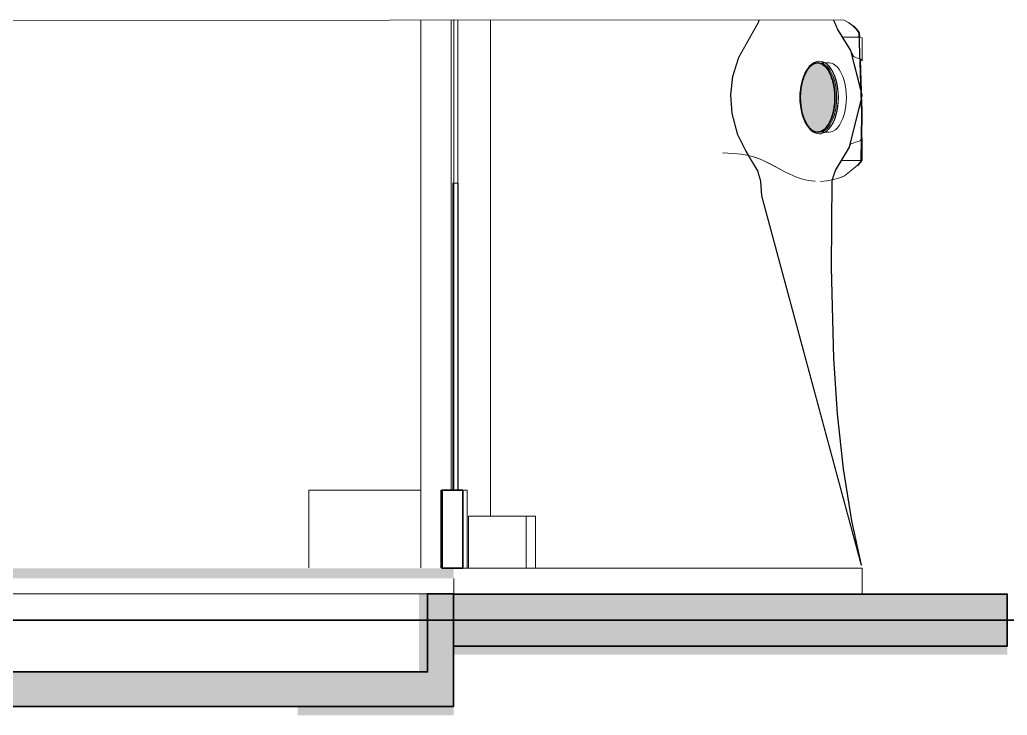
# Model space of a CAD drawing. Header units: millimetres. Extents: x 0 to 153524, y 0 to 59400.
# Drawn here: x 14593 to 20300, y 23450 to 27469 of the extents above; entities that cross this region are included whole.
import ezdxf

# ---------------------------------------------------------------- set-up
doc = ezdxf.new("R2010")
doc.units = ezdxf.units.MM
for name, color, linetype, lineweight in [('01_切断（構造・壁）', 7, 'Continuous', 35), ('03_切断（ガラス）', 5, 'Continuous', 13), ('05_断熱（仮）', 2, 'Continuous', 9), ('10_見えがかり', 7, 'Continuous', 13), ('11_見えがかり（家具）', 8, 'Continuous', 9), ('12_見えがかり（ガラス）', 5, 'Continuous', 9)]:
    doc.layers.add(name, color=color, linetype=linetype, lineweight=lineweight)

msp = doc.modelspace()

# ---------------------------------------------------------------- hatches: boundary and pattern name
at = {"layer": '01_切断（構造・壁）'}
for color, points in [(7, [(19303.2, 27044.1), (19303.3, 27039.1), (19303.9, 27020), (19303.8, 27015), (19303.2, 26995.9), (19302.7, 26990.8), (19300.9, 26971.2), (19300.1, 26966), (19296.9, 26946.4), (19295.7, 26941.4), (19291.2, 26922.2), (19289.6, 26917.4), (19283.7, 26899.4), (19281.8, 26895), (19274.6, 26878.6), (19272.5, 26874.8), (19264.2, 26860.5), (19261.9, 26857.4), (19252.8, 26845.5), (19250.3, 26843.2), (19240.7, 26834), (19238.2, 26832.4), (19228.3, 26826), (19225.8, 26825.1), (19216, 26821.5), (19213.5, 26821.2), (19203.9, 26820), (19201.4, 26820.3), (19191.9, 26821.5), (19189.3, 26822.4), (19179.5, 26826), (19176.9, 26827.7), (19167.1, 26834), (19164.6, 26836.4), (19155, 26845.5), (19152.6, 26848.6), (19143.6, 26860.5), (19141.4, 26864.2), (19133.2, 26878.6), (19131.3, 26882.9), (19124.2, 26899.4), (19122.6, 26904.1), (19116.7, 26922.2), (19115.5, 26927.2), (19110.9, 26946.4), (19110.1, 26951.5), (19106.9, 26971.2), (19106.5, 26976.3), (19104.6, 26995.9), (19104.5, 27000.9), (19103.9, 27020), (19104.1, 27025), (19104.6, 27044.1), (19105.1, 27049.2), (19106.9, 27068.8), (19107.8, 27074), (19110.9, 27093.6), (19112.1, 27098.6), (19116.7, 27117.8), (19118.2, 27122.5), (19124.2, 27140.6), (19126, 27145), (19133.2, 27161.4), (19135.4, 27165.2), (19143.6, 27179.5), (19146, 27182.6), (19155, 27194.5), (19157.5, 27196.8), (19167.1, 27206), (19169.7, 27207.6), (19179.5, 27214), (19182.1, 27214.9), (19191.9, 27218.5), (19194.4, 27218.8), (19203.9, 27220), (19206.4, 27219.7), (19216, 27218.5), (19218.5, 27217.6), (19228.3, 27214), (19230.9, 27212.3), (19240.7, 27206), (19243.2, 27203.6), (19252.8, 27194.5), (19255.2, 27191.4), (19264.2, 27179.5), (19266.4, 27175.8), (19274.6, 27161.4), (19276.5, 27157.1), (19283.7, 27140.6), (19285.2, 27135.9), (19291.2, 27117.8), (19292.3, 27112.8), (19296.9, 27093.6), (19297.7, 27088.5), (19300.9, 27068.8), (19301.4, 27063.7)]), (7, [(17099.9, 24242), (17099.9, 24300), (8800.4, 24300), (8800.4, 24242)]), (8, [(17099.9, 23500), (16949.9, 23500), (8950.4, 23500), (8800.4, 23500), (8800.4, 23700), (8800.4, 24152), (8950.4, 24152), (8950.4, 23700), (16949.9, 23700), (16949.9, 24152), (17099.9, 24152), (17099.9, 23700)]), (7, [(20299.7, 24148.3), (20299.7, 23850), (18722.8, 23850), (17101.1, 23850), (17100.2, 23850), (17099.9, 23850), (17099.9, 24002.6), (17099.9, 24150), (17100.2, 24150), (17101.1, 24150), (18722.8, 24150), (20299.7, 24150), (20299.7, 24148.3)])]:
    msp.add_hatch(color=color, dxfattribs=at).paths.add_polyline_path(points)
at = {"layer": '05_断熱（仮）', "true_color": 0xf3d98b}
for points in [[(16899.9, 24152), (16949.9, 24152), (16949.9, 23700), (16899.9, 23700)], [(20299.7, 23800), (18722.8, 23800), (17101.1, 23800), (17100.2, 23800), (17099.9, 23800), (17099.9, 23849), (20299.7, 23849)], [(16199.9, 23500), (17099.9, 23500), (17099.9, 23450), (16199.9, 23450)]]:
    msp.add_hatch(color=8, dxfattribs=at).paths.add_polyline_path(points)

# ---------------------------------------------------------------- linework, layer by layer
at = {"layer": '01_切断（構造・壁）'}
for points in [[(19303.2, 27044.1), (19303.3, 27039.1), (19303.9, 27020), (19303.8, 27015), (19303.2, 26995.9), (19302.7, 26990.8), (19300.9, 26971.2), (19300.1, 26966), (19296.9, 26946.4), (19295.7, 26941.4), (19291.2, 26922.2), (19289.6, 26917.4), (19283.7, 26899.4), (19281.8, 26895), (19274.6, 26878.6), (19272.5, 26874.8), (19264.2, 26860.5), (19261.9, 26857.4), (19252.8, 26845.5), (19250.3, 26843.2), (19240.7, 26834), (19238.2, 26832.4), (19228.3, 26826), (19225.8, 26825.1), (19216, 26821.5), (19213.5, 26821.2), (19203.9, 26820), (19201.4, 26820.3), (19191.9, 26821.5), (19189.3, 26822.4), (19179.5, 26826), (19176.9, 26827.7), (19167.1, 26834), (19164.6, 26836.4), (19155, 26845.5), (19152.6, 26848.6), (19143.6, 26860.5), (19141.4, 26864.2), (19133.2, 26878.6), (19131.3, 26882.9), (19124.2, 26899.4), (19122.6, 26904.1), (19116.7, 26922.2), (19115.5, 26927.2), (19110.9, 26946.4), (19110.1, 26951.5), (19106.9, 26971.2), (19106.5, 26976.3), (19104.6, 26995.9), (19104.5, 27000.9), (19103.9, 27020), (19104.1, 27025), (19104.6, 27044.1), (19105.1, 27049.2), (19106.9, 27068.8), (19107.8, 27074), (19110.9, 27093.6), (19112.1, 27098.6), (19116.7, 27117.8), (19118.2, 27122.5), (19124.2, 27140.6), (19126, 27145), (19133.2, 27161.4), (19135.4, 27165.2), (19143.6, 27179.5), (19146, 27182.6), (19155, 27194.5), (19157.5, 27196.8), (19167.1, 27206), (19169.7, 27207.6), (19179.5, 27214), (19182.1, 27214.9), (19191.9, 27218.5), (19194.4, 27218.8), (19203.9, 27220), (19206.4, 27219.7), (19216, 27218.5), (19218.5, 27217.6), (19228.3, 27214), (19230.9, 27212.3), (19240.7, 27206), (19243.2, 27203.6), (19252.8, 27194.5), (19255.2, 27191.4), (19264.2, 27179.5), (19266.4, 27175.8), (19274.6, 27161.4), (19276.5, 27157.1), (19283.7, 27140.6), (19285.2, 27135.9), (19291.2, 27117.8), (19292.3, 27112.8), (19296.9, 27093.6), (19297.7, 27088.5), (19300.9, 27068.8), (19301.4, 27063.7), (19303.2, 27044.1)], [(17057.7, 24750), (17153.6, 24750), (17153.6, 24390.7), (17153.6, 24300), (17129.4, 24300), (17033.5, 24300), (17033.5, 24390.4), (17033.5, 24750), (17057.7, 24750)], [(17099.9, 23500), (16949.9, 23500), (8950.4, 23500), (8800.4, 23500), (8800.4, 23700), (8800.4, 24152), (8950.4, 24152), (8950.4, 23700), (16949.9, 23700), (16949.9, 24152), (17099.9, 24152), (17099.9, 23700), (17099.9, 23500)], [(20299.7, 24148.3), (20299.7, 23850), (18722.8, 23850), (17101.1, 23850), (17100.2, 23850), (17099.9, 23850), (17099.9, 24002.6), (17099.9, 24150), (17100.2, 24150), (17101.1, 24150), (18722.8, 24150), (20299.7, 24150), (20299.7, 24148.3), (20299.7, 24148.3)], [(3000, 24000), (38300, 24000)]]:
    msp.add_lwpolyline(points, dxfattribs=at)
at = {"layer": '03_切断（ガラス）'}
msp.add_lwpolyline([(17102.5, 24750), (17102.5, 27470)], dxfattribs=at)
at = {"layer": '10_見えがかり'}
for points in [[(8853.6, 27460.9), (19353.6, 27469), (19354.6, 27469), (19386.1, 27451.1), (19408.5, 27433.8), (19427.8, 27414.6), (19444, 27394), (19459.1, 26927.8), (19455.2, 26651.1), (19432.9, 26627.5), (19398.3, 26597.6), (19359.6, 26568.2), (19337.6, 26557.6), (19298, 26545.6), (19258.2, 26538), (19221.1, 26535.2), (19220.2, 26535.2), (19257.2, 26538), (19297, 26545.6), (19336.6, 26557.6), (19358.6, 26568.2), (19397.4, 26597.6), (19431.9, 26627.5), (19454.2, 26651.1), (19458.1, 26927.8), (19443, 27394), (19426.8, 27414.6), (19407.5, 27433.8), (19385.1, 27451.1), (19353.6, 27469), (8853.6, 27460.9)], [(16911.4, 24302), (16911.4, 27465.1)], [(17313.3, 27465.4), (17313.3, 24602)], [(18700.7, 27035), (18712.9, 27141.1), (18747.5, 27251.7), (18818.5, 27377.6), (18860.9, 27453.9), (18864.1, 27466.6)], [(18866, 27466.6), (18862.9, 27453.9), (18820.4, 27377.6), (18749.4, 27251.7), (18714.9, 27141.1), (18702.7, 27035), (18709.5, 26928.4), (18742.7, 26805.3), (18790.5, 26709.8), (18804.5, 26686.6)], [(19451.7, 27064.6), (19393.2, 27291.8), (19319.5, 27413.5), (19295.4, 27466.9)], [(19297.4, 27466.9), (19321.5, 27413.5), (19395.2, 27291.8), (19451.4, 27073.4)], [(19410.9, 27434.3), (19411.5, 27433.8), (19430.8, 27414.6), (19446.9, 27394), (19447.7, 27370.3)], [(19350.9, 27368.8), (19441.8, 27368.8)], [(19446.8, 27368.8), (19447.2, 27368.8), (19461.1, 27365.9), (19461.1, 27245.5), (19461.1, 27231.4), (19459.1, 27231.4), (19459.1, 27237.2), (19458.5, 27237.2), (19455.5, 27239), (19450.9, 27240.9)], [(19154.5, 27199.2), (19155.5, 27200.5), (19168.7, 27213.2), (19184.5, 27223.3), (19199.2, 27228.5), (19200.1, 27228.5), (19185.5, 27223.3), (19169.7, 27213.2), (19164.8, 27208.5)], [(19202.1, 27228.8), (19210.4, 27229.7)], [(19210.5, 27229.5), (19202.1, 27228.6)], [(19212.4, 27230), (19213.4, 27230), (19229.5, 27227.9), (19243.8, 27222.4), (19256.2, 27214.4), (19270.8, 27200.5), (19283, 27184.5), (19293.8, 27165.4), (19303.2, 27143.8), (19310.7, 27120.9), (19316.8, 27095.2), (19320.9, 27069.7), (19323.2, 27044.4), (19324, 27019.7), (19323.2, 26995.6), (19320.8, 26969.6), (19316.8, 26944.8), (19310.9, 26919.9), (19302.9, 26895.4), (19293.8, 26874.6), (19283, 26855.5), (19269.8, 26838.3), (19257.7, 26826.8), (19243.8, 26817.6), (19227.2, 26811.5), (19226.2, 26811.5), (19242.8, 26817.6), (19256.7, 26826.8), (19268.8, 26838.3), (19282, 26855.5), (19292.9, 26874.6), (19301.9, 26895.4), (19309.9, 26919.9), (19315.8, 26944.8), (19319.8, 26969.6), (19322.2, 26995.6), (19323, 27019.7), (19322.2, 27044.4), (19319.9, 27069.7), (19315.8, 27095.2), (19309.7, 27120.9), (19302.2, 27143.8), (19292.9, 27165.4), (19282, 27184.5), (19269.8, 27200.5), (19255.2, 27214.4), (19242.8, 27222.4), (19228.5, 27227.9), (19212.4, 27230)], [(19445.9, 27242.9), (19441.8, 27244.6), (19434.9, 27247.4), (19428.1, 27250.2), (19421.2, 27253), (19414.4, 27255.8), (19409, 27261.7), (19404.8, 27269.8), (19401.1, 27276.8)], [(19451.9, 27238.2), (19457.9, 27056.3)], [(19152.4, 26845.5), (19141, 26860.5), (19130.6, 26878.6), (19121.6, 26899.4), (19114.1, 26922.2), (19108.4, 26946.4), (19104.4, 26971.2), (19102.1, 26995.9), (19101.3, 27020), (19102.1, 27044.1), (19104.4, 27068.8), (19108.4, 27093.6), (19114.1, 27117.8), (19121.6, 27140.6), (19130.6, 27161.4), (19141, 27179.5), (19152.4, 27194.5), (19152.7, 27194.7)], [(19219.7, 27219.3), (19225.8, 27218.5), (19238.2, 27214), (19250.6, 27206), (19262.7, 27194.5), (19274.1, 27179.5), (19284.5, 27161.4), (19293.5, 27140.6), (19301, 27117.8), (19306.7, 27093.6), (19310.7, 27068.8), (19313, 27044.1), (19313.8, 27020), (19313, 26995.9), (19310.7, 26971.2), (19306.7, 26946.4), (19301, 26922.2), (19293.5, 26899.4), (19284.5, 26878.6), (19274.1, 26860.5), (19262.7, 26845.5), (19250.6, 26834), (19238.2, 26826), (19225.8, 26821.5), (19219.7, 26820.7)], [(19227.6, 27220), (19242.7, 27220)], [(19252.2, 27220), (19270.1, 27220), (19282.2, 27218.5), (19294.6, 27214), (19307, 27206), (19319, 27194.5), (19330.5, 27179.5), (19340.8, 27161.4), (19349.9, 27140.6), (19357.4, 27117.8), (19363.1, 27093.6), (19367.1, 27068.8), (19369.4, 27044.1), (19370.1, 27020), (19369.4, 26995.9), (19367.1, 26971.2), (19363.1, 26946.4), (19357.4, 26922.2), (19349.9, 26899.4), (19340.8, 26878.6), (19330.5, 26860.5), (19319, 26845.5), (19307, 26834), (19294.6, 26826), (19282.2, 26821.5), (19270.1, 26820), (19252, 26820)], [(19457.1, 27051.2), (19462.3, 27030.9), (19458.3, 27014.8)], [(18802.3, 26687), (18788.5, 26709.8), (18740.7, 26805.3), (18707.5, 26928.4), (18700.7, 27035)], [(19288.7, 26546), (19304.8, 26598.6), (19385.8, 26734), (19453.6, 27004.2)], [(19453.9, 26997.2), (19387.8, 26734), (19306.8, 26598.6), (19290.8, 26546.4)], [(19458.1, 27021.8), (19460.3, 27030.9), (19457.4, 27042.3)], [(19459.3, 27010.8), (19462, 26927.8), (19460.1, 26789.4)], [(19152.7, 26845.3), (19152.4, 26845.5)], [(19164.6, 26831.6), (19169.7, 26826.8), (19183.6, 26817.6), (19200.1, 26811.5), (19199.2, 26811.5), (19182.6, 26817.6), (19168.7, 26826.8), (19156.6, 26838.3), (19155, 26840.3)], [(19201.1, 26811.7), (19201.5, 26811.6), (19213.9, 26810.2), (19224.2, 26811.3)], [(19224.3, 26811.1), (19214.9, 26810.1), (19212.9, 26810.1), (19201.1, 26811.4)], [(19242.7, 26820), (19227.6, 26820)], [(19393.1, 26747), (19393.4, 26747.6), (19396, 26752.2), (19402.8, 26754.5), (19409.7, 26756.9), (19416.6, 26759.2), (19423.5, 26761.5), (19430.4, 26763.9), (19437.2, 26766.2), (19444.1, 26768.6), (19451, 26770.9), (19452, 26773), (19453, 26775), (19454, 26777)], [(19459.1, 26787.4), (19459.1, 26787.4), (19461.1, 26787.4), (19461.1, 26655.5), (19457.3, 26655.5)], [(18656.7, 26699.5), (18657.7, 26699.5), (18715, 26697), (18763.5, 26692), (18807.3, 26684.1), (18846.8, 26673.2), (18881.9, 26660.1), (18929.5, 26637), (19022.4, 26586.1), (19082.3, 26559.5), (19117.4, 26548.2), (19151.5, 26540.5), (19186.6, 26536), (19185.6, 26536), (19150.5, 26540.5), (19116.4, 26548.2), (19081.3, 26559.5), (19021.4, 26586.1), (18928.5, 26637), (18881, 26660.1), (18845.8, 26673.2), (18806.3, 26684.1), (18762.5, 26692), (18714, 26697), (18656.7, 26699.5)], [(19289.4, 26541.9), (19288.1, 26537.7), (19285, 26037), (19297.2, 25512.6), (19318.3, 25192.9), (19353.3, 24873.3), (19401.8, 24574.5), (19458, 24317.5), (19456, 24317.5), (18880.1, 26452.7), (18874.6, 26535.9), (18856.4, 26597), (18805.1, 26682.2)], [(18807.4, 26681.7), (18858.4, 26597), (18876.6, 26535.9), (18882, 26452.7), (19442.8, 24373.6), (19443.7, 24373.8), (19399.8, 24574.5), (19351.4, 24873.3), (19316.3, 25192.9), (19295.2, 25512.6), (19283, 26037), (19286.1, 26537.7), (19287.3, 26541.5)], [(19452.3, 26655.5), (19343.2, 26655.5)], [(19458.2, 26653.5), (19458.2, 26651.1), (19435.8, 26627.5), (19434.6, 26626.5)], [(19188.6, 26536.1), (19189.6, 26536), (19188.6, 26536)], [(17027, 24302), (17027, 24750), (17031.5, 24750)], [(17155.6, 24750), (17179.4, 24750), (17179.4, 24300), (17155.6, 24300)], [(8950.4, 24152), (16949.9, 24152)]]:
    msp.add_lwpolyline(points, dxfattribs=at)
at = {"layer": '11_見えがかり（家具）'}
for points in [[(16264.1, 24302), (16264.1, 24750), (16909.4, 24750)], [(17186.5, 24302), (17186.5, 24600), (17520.4, 24600)], [(17520.4, 24600), (17520.4, 24302)], [(17522.4, 24600), (17573.4, 24600)], [(17573.4, 24600), (17573.4, 24302)], [(17181.4, 24300), (19462.3, 24300)], [(19462.3, 24300), (19462.3, 24152)], [(17100.9, 24153.7), (17100.9, 24240.3)]]:
    msp.add_lwpolyline(points, dxfattribs=at)
at = {"layer": '12_見えがかり（ガラス）'}
for points in [[(17085.5, 24752), (17085.5, 27468)], [(17125.4, 27468), (17125.4, 24752)], [(17095.4, 26525), (17126.3, 26525), (17126.3, 24752)], [(17095.4, 24752), (17095.4, 26525)]]:
    msp.add_lwpolyline(points, dxfattribs=at)

doc.saveas('drawing.dxf')
